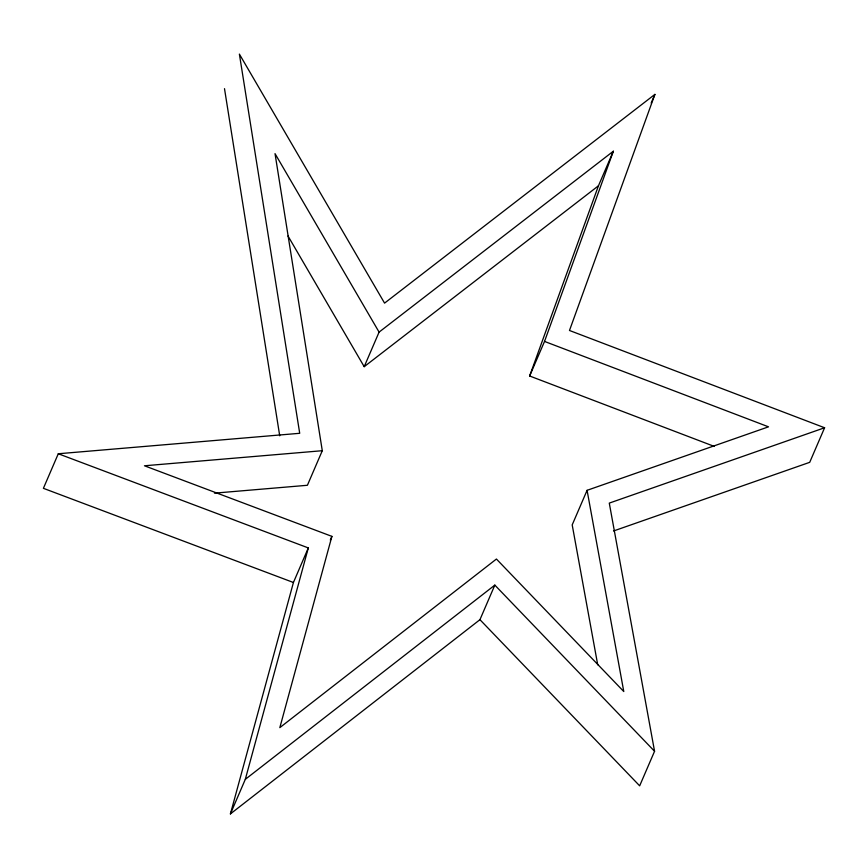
<?xml version="1.0" encoding="UTF-8"?>
<svg xmlns="http://www.w3.org/2000/svg" width="868" height="868" viewBox="0 0 868 868"><rect width="100%" height="100%" fill="white"/><g stroke="black" fill="none" stroke-linecap="round" stroke-linejoin="round"><path stroke-width="1.3" d="M479.95 619.676L639.662 785.833L654.559 751.265L494.836 585.108L479.95 619.676L230.421 813.902L293.427 582.493L308.314 547.925L58.286 453.758L43.4 488.326L293.427 582.493M230.421 813.902L245.308 779.345L308.314 547.925M288.024 236.031L364.202 366.687L379.088 332.119L275.026 153.636L322.288 450.709L144.457 465.78L331.901 536.37L279.832 727.634L496.431 559.035L623.777 691.525L587.083 490.322L768.505 426.828L544.529 341.428L529.643 375.996L714.386 446.445M529.643 375.996L598.453 185.795L613.34 151.227L379.088 332.119M544.529 341.428L613.34 151.227M58.286 453.758L299.71 433.295L239.384 54.098L384.567 303.127L654.895 94.384L569.484 330.48L824.6 427.761L809.714 462.329L613.513 530.988M322.288 450.709L307.402 485.277L214.45 493.154M330.307 540.08L331.901 536.37M651.174 103.021L654.895 94.384M587.083 490.322L572.196 524.89L597.716 664.801M245.308 779.345L494.836 585.108M364.202 366.687L598.453 185.795M824.6 427.761L609.282 503.104L654.559 751.265M224.497 88.655L279.724 435.812"/></g></svg>
